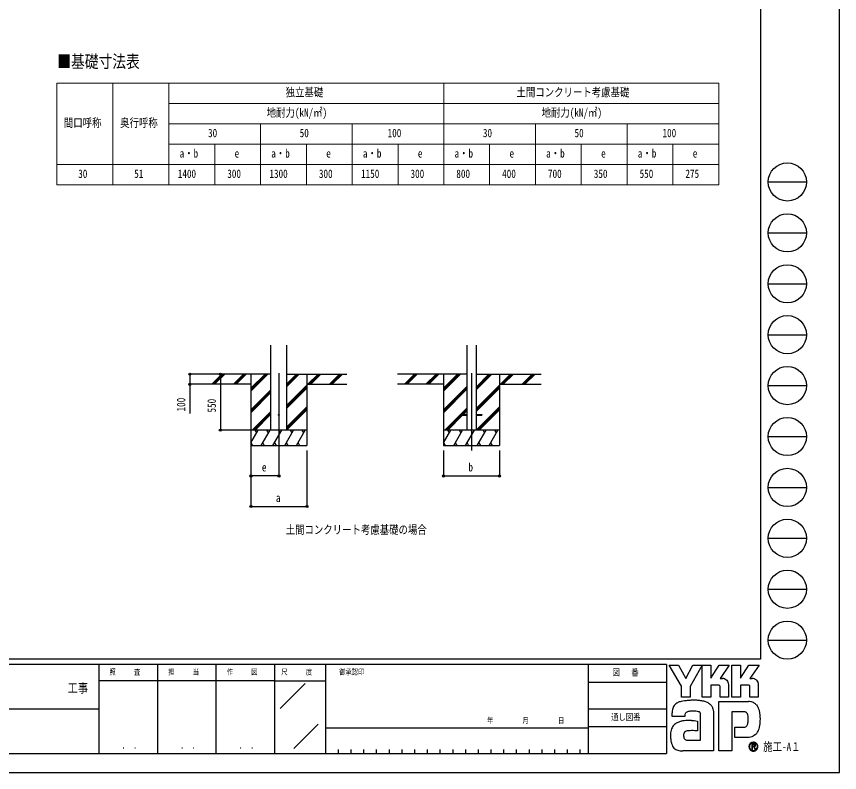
# Model space of a CAD drawing. Units: millimetres, scale not verified. Extents: x -10512 to 10512, y -7425 to 7425.
# Drawn here: x 2428 to 10512, y -7425 to 0 of the extents above; entities that cross this region are included whole.
import ezdxf
from ezdxf.enums import TextEntityAlignment as Align

# ---------------------------------------------------------------- set-up
doc = ezdxf.new("R2010")
doc.units = ezdxf.units.MM
doc.header["$LTSCALE"] = 40
doc.layers.add('0-1_TABLE1', color=7, linetype='Continuous', lineweight=18)
for name, color, linetype in [('0-2_USER1', 3, 'Continuous'), ('0-3_YKK_12', 2, 'Continuous'), ('0-4_YKK_13', 4, 'Continuous'), ('0-5_YKK_A1', 4, 'Continuous'), ('0-6_YKK_D', 6, 'Continuous'), ('0-7_YKK_ZWAK', 7, 'Continuous')]:
    doc.layers.add(name, color=color, linetype=linetype)
doc.styles.add('ＭＳ ゴシック', font='')
doc.styles.get('ＭＳ ゴシック').set_extended_font_data('MS Gothic')

msp = doc.modelspace()

# ---------------------------------------------------------------- linework, layer by layer
at = {"layer": '0-1_TABLE1'}
for p, q in [((2825.55, -654.08), (9325.55, -654.08)), ((2825.55, -654.08), (2825.55, -1654.08)), ((3375.55, -654.08), (3375.55, -1654.08)), ((3925.55, -654.08), (3925.55, -1654.08)), ((6625.55, -654.08), (6625.55, -1654.08)), ((3925.55, -854.08), (9325.55, -854.08)), ((3925.55, -1054.08), (9325.55, -1054.08)), ((4825.55, -1054.08), (4825.55, -1654.08)), ((5725.55, -1054.08), (5725.55, -1654.08)), ((7525.55, -1054.08), (7525.55, -1654.08)), ((3925.55, -1254.08), (9325.55, -1254.08)), ((4375.55, -1254.08), (4375.55, -1654.08)), ((5275.55, -1254.08), (5275.55, -1654.08)), ((6175.55, -1254.08), (6175.55, -1654.08)), ((7075.55, -1254.08), (7075.55, -1654.08)), ((7975.55, -1254.08), (7975.55, -1654.08)), ((8875.55, -1254.08), (8875.55, -1654.08)), ((2825.55, -1454.08), (9325.55, -1454.08)), ((2825.55, -1654.08), (9325.55, -1654.08))]:
    msp.add_line(p, q, dxfattribs=at)
for points in [[(9325.55, -654.08), (9325.55, -1254.08), (9325.55, -1654.08)], [(8425.55, -1054.08), (8425.55, -1454.08), (8425.55, -1654.08)]]:
    msp.add_lwpolyline(points, dxfattribs=at)
at = {"layer": '0-3_YKK_12'}
for p, q in [((5005.76, -3503.29), (5005.76, -4262.5)), ((6897.33, -3503.29), (6897.33, -4262.5))]:
    msp.add_line(p, q, dxfattribs=at)
at = {"layer": '0-4_YKK_13'}
for p, q in [((6797.33, -3908), (6797.33, -3917)), ((6797.33, -3908), (6852.13, -3908)), ((6797.33, -3917), (6852.13, -3917)), ((6942.53, -3908), (6997.33, -3908)), ((6942.53, -3917), (6997.33, -3917)), ((6997.33, -3908), (6997.33, -3917))]:
    msp.add_line(p, q, dxfattribs=at)
msp.add_circle((5005.76, -3912.5), 5, dxfattribs=at)
at = {"layer": '0-5_YKK_A1'}
for p, q in [((4928.01, -4062.5), (4928.01, -3227.15)), ((5083.51, -4062.5), (5083.51, -3227.15)), ((6852.13, -3227.15), (6852.13, -4062.5)), ((6942.53, -3227.15), (6942.53, -4062.5)), ((4928.01, -3512.5), (4279.81, -3512.5)), ((4346.5, -3611.1), (4445.1, -3512.5)), ((4359.24, -3612.5), (4459.24, -3512.5)), ((4373.38, -3612.5), (4473.38, -3512.5)), ((4558.63, -3611.1), (4657.23, -3512.5)), ((4571.37, -3612.5), (4671.37, -3512.5)), ((4585.51, -3612.5), (4685.51, -3512.5)), ((4730.76, -3512.5), (4730.76, -4212.5)), ((4730.76, -3679.38), (4897.65, -3512.5)), ((4730.76, -3665.24), (4883.5, -3512.5)), ((4730.76, -3651.1), (4869.36, -3512.5)), ((5083.51, -3635), (5206.01, -3512.5)), ((5083.51, -3620.86), (5191.87, -3512.5)), ((5083.51, -3606.71), (5177.73, -3512.5)), ((5083.51, -3512.5), (5671.38, -3512.5)), ((5280.76, -3512.5), (5280.76, -4212.5)), ((5289.86, -3612.5), (5389.86, -3512.5)), ((5304, -3612.5), (5404, -3512.5)), ((5318.15, -3612.5), (5418.15, -3512.5)), ((5501.99, -3612.5), (5601.99, -3512.5)), ((5516.14, -3612.5), (5616.14, -3512.5)), ((5530.28, -3612.5), (5630.28, -3512.5)), ((6852.13, -3512.5), (6171.38, -3512.5)), ((6238.07, -3611.1), (6336.67, -3512.5)), ((6250.81, -3612.5), (6350.81, -3512.5)), ((6264.95, -3612.5), (6364.95, -3512.5)), ((6450.2, -3611.1), (6548.8, -3512.5)), ((6462.94, -3612.5), (6562.94, -3512.5)), ((6477.08, -3612.5), (6577.08, -3512.5)), ((6622.33, -3512.5), (6622.33, -4212.5)), ((6622.33, -3679.38), (6789.22, -3512.5)), ((6622.33, -3665.24), (6775.07, -3512.5)), ((6622.33, -3651.1), (6760.93, -3512.5)), ((6942.53, -3667.55), (7097.58, -3512.5)), ((6942.53, -3653.41), (7083.44, -3512.5)), ((6942.53, -3639.26), (7069.3, -3512.5)), ((6942.53, -3512.5), (7580.54, -3512.5)), ((7172.33, -3512.5), (7172.33, -4212.5)), ((7181.43, -3612.5), (7281.43, -3512.5)), ((7195.57, -3612.5), (7295.57, -3512.5)), ((7209.72, -3612.5), (7309.72, -3512.5)), ((7393.56, -3612.5), (7493.56, -3512.5)), ((7407.71, -3612.5), (7507.71, -3512.5)), ((7421.85, -3612.5), (7521.85, -3512.5)), ((4730.76, -3612.5), (4279.81, -3612.5)), ((5083.51, -3818.84), (5280.76, -3621.6)), ((5083.51, -3832.99), (5280.76, -3635.74)), ((5280.76, -3612.5), (5671.38, -3612.5)), ((6622.33, -3612.5), (6171.38, -3612.5)), ((6622.33, -3863.23), (6852.13, -3633.43)), ((6942.53, -3851.39), (7172.33, -3621.6)), ((6942.53, -3865.54), (7172.33, -3635.74)), ((7172.33, -3612.5), (7580.54, -3612.5)), ((4730.76, -3863.23), (4928.01, -3665.98)), ((4730.76, -3877.37), (4928.01, -3680.12)), ((4730.76, -3891.51), (4928.01, -3694.26)), ((5083.51, -3847.13), (5280.76, -3649.88)), ((6622.33, -3877.37), (6852.13, -3647.57)), ((6622.33, -3891.51), (6852.13, -3661.71)), ((6942.53, -3879.68), (7172.33, -3649.88)), ((4743.62, -4062.5), (4928.01, -3878.11)), ((5083.51, -4030.97), (5280.76, -3833.73)), ((5083.51, -4045.12), (5280.76, -3847.87)), ((5083.51, -4059.26), (5280.76, -3862.01)), ((6635.19, -4062.5), (6852.13, -3845.56)), ((6803.84, -3908), (6852.13, -3859.7)), ((6817.98, -3908), (6852.13, -3873.84)), ((6943.56, -4062.5), (7172.33, -3833.73)), ((6957.7, -4062.5), (7172.33, -3847.87)), ((6971.84, -4062.5), (7172.33, -3862.01)), ((4757.76, -4062.5), (4928.01, -3892.25)), ((4771.91, -4062.5), (4928.01, -3906.39)), ((6649.34, -4062.5), (6797.33, -3914.5)), ((6663.48, -4062.5), (6808.98, -3917)), ((5280.76, -4062.5), (4730.76, -4062.5)), ((4730.76, -4187.95), (4803.19, -4062.5)), ((4788.19, -4088.48), (4773.19, -4062.5)), ((4832.06, -4212.5), (4918.66, -4062.5)), ((4903.66, -4088.48), (4888.66, -4062.5)), ((4947.53, -4212.5), (5034.13, -4062.5)), ((5019.13, -4088.48), (5004.13, -4062.5)), ((5063, -4212.5), (5149.6, -4062.5)), ((5134.6, -4088.48), (5119.6, -4062.5)), ((5178.47, -4212.5), (5265.07, -4062.5)), ((5250.07, -4088.48), (5235.07, -4062.5)), ((7172.33, -4062.5), (6622.33, -4062.5)), ((6622.33, -4187.95), (6694.76, -4062.5)), ((6679.76, -4088.48), (6664.76, -4062.5)), ((6723.63, -4212.5), (6810.23, -4062.5)), ((6795.23, -4088.48), (6780.23, -4062.5)), ((6839.1, -4212.5), (6925.7, -4062.5)), ((6910.7, -4088.48), (6895.7, -4062.5)), ((6954.57, -4212.5), (7041.17, -4062.5)), ((7026.17, -4088.48), (7011.17, -4062.5)), ((7070.04, -4212.5), (7156.64, -4062.5)), ((7141.64, -4088.48), (7126.64, -4062.5)), ((4731.59, -4186.52), (4746.59, -4212.5)), ((4847.06, -4186.52), (4862.06, -4212.5)), ((4962.53, -4186.52), (4977.53, -4212.5)), ((5078, -4186.52), (5093, -4212.5)), ((5193.47, -4186.52), (5208.47, -4212.5)), ((6623.16, -4186.52), (6638.16, -4212.5)), ((6738.63, -4186.52), (6753.63, -4212.5)), ((6854.1, -4186.52), (6869.1, -4212.5)), ((6969.57, -4186.52), (6984.57, -4212.5)), ((7085.04, -4186.52), (7100.04, -4212.5)), ((4730.76, -4212.5), (5280.76, -4212.5)), ((6622.33, -4212.5), (7172.33, -4212.5))]:
    msp.add_line(p, q, dxfattribs=at)
at = {"layer": '0-6_YKK_D'}
for p, q in [((4278.81, -3512.5), (4129.76, -3512.5)), ((4430.76, -3512.5), (4430.76, -4062.5)), ((4278.81, -3612.5), (4129.76, -3612.5)), ((4729.76, -4062.5), (4429.76, -4062.5)), ((4730.76, -4213.5), (4730.76, -4513.5)), ((4730.76, -4262.5), (4730.76, -4813.5)), ((5005.76, -4263.5), (5005.76, -4513.5)), ((5280.76, -4262.5), (5280.76, -4813.5)), ((6622.33, -4262.5), (6622.33, -4513.5)), ((7172.33, -4262.5), (7172.33, -4513.5)), ((5005.76, -4512.5), (4730.76, -4512.5)), ((6622.33, -4512.5), (7172.33, -4512.5)), ((4730.76, -4812.5), (5280.76, -4812.5))]:
    msp.add_line(p, q, dxfattribs=at)
msp.add_lwpolyline([(4130.76, -3512.5), (4130.76, -3612.5), (4130.76, -3899)], dxfattribs=at)
for centre in [(4130.76, -3512.5), (4430.76, -3512.5), (4130.76, -3612.5), (4430.76, -4062.5), (4730.76, -4512.5), (5005.76, -4512.5), (6622.33, -4512.5), (7172.33, -4512.5), (4730.76, -4812.5), (5280.76, -4812.5)]:
    msp.add_circle(centre, 10.62, dxfattribs=at)
at = {"layer": '0-7_YKK_ZWAK'}
for p, q in [((9737.55, 6937.5), (9737.55, -6312.5)), ((9812.55, -1625), (10187.55, -1625)), ((9812.55, -2125), (10187.55, -2125)), ((9812.55, -2625), (10187.55, -2625)), ((9812.55, -3125), (10187.55, -3125)), ((9812.55, -3625), (10187.55, -3625)), ((9812.55, -4125), (10187.55, -4125)), ((9812.55, -4625), (10187.55, -4625)), ((9812.55, -5125), (10187.55, -5125)), ((9812.55, -5625), (10187.55, -5625)), ((9812.55, -6125), (10187.55, -6125)), ((9737.55, -6312.5), (-9762.45, -6312.5)), ((3237.55, -6362.5), (-12.45, -6362.5)), ((3812.55, -6362.5), (3812.55, -7237.5)), ((4387.55, -6362.5), (4387.55, -7237.5)), ((4962.55, -6362.5), (4962.55, -7237.5)), ((5462.55, -6362.5), (4962.55, -6362.5)), ((8043.8, -6362.5), (5462.55, -6362.5)), ((5462.55, -6362.5), (5462.55, -7237.5)), ((8043.8, -6362.5), (8043.8, -7237.5)), ((8812.55, -6362.5), (8043.8, -6362.5)), ((8812.55, -6362.5), (8812.55, -7237.5)), ((4962.55, -6525), (3237.55, -6525)), ((4962.55, -6525), (5462.55, -6525)), ((8043.8, -6537.5), (8812.55, -6537.5)), ((5017.76, -6795.73), (5262.59, -6550.9)), ((-12.45, -6800), (3237.55, -6800)), ((8043.8, -6800), (8812.55, -6800)), ((5151.68, -7189.97), (5392.23, -6949.42)), ((5462.55, -6987.5), (8043.8, -6987.5)), ((8812.55, -6975), (8043.8, -6975)), ((-12.45, -7237.5), (3237.55, -7237.5)), ((3237.55, -7237.5), (4962.55, -7237.5)), ((4962.55, -7237.5), (5462.55, -7237.5)), ((5462.55, -7237.5), (8043.8, -7237.5)), ((5587.55, -7200), (5587.55, -7237.5)), ((5712.55, -7200), (5712.55, -7237.5)), ((5837.55, -7200), (5837.55, -7237.5)), ((5962.55, -7200), (5962.55, -7237.5)), ((6087.55, -7200), (6087.55, -7237.5)), ((6212.55, -7200), (6212.55, -7237.5)), ((6337.55, -7200), (6337.55, -7237.5)), ((6462.55, -7200), (6462.55, -7237.5)), ((6587.55, -7200), (6587.55, -7237.5)), ((6712.55, -7200), (6712.55, -7237.5)), ((6837.55, -7200), (6837.55, -7237.5)), ((6962.55, -7200), (6962.55, -7237.5)), ((7087.55, -7200), (7087.55, -7237.5)), ((7212.55, -7200), (7212.55, -7237.5)), ((7337.55, -7200), (7337.55, -7237.5)), ((7462.55, -7200), (7462.55, -7237.5)), ((7587.55, -7200), (7587.55, -7237.5)), ((7712.55, -7200), (7712.55, -7237.5)), ((7837.55, -7200), (7837.55, -7237.5)), ((7962.55, -7200), (7962.55, -7237.5)), ((8043.8, -7237.5), (8812.55, -7237.5)), ((9666.68, -7209.95), (9666.68, -7209.95))]:
    msp.add_line(p, q, dxfattribs=at)
for points in [[(-10512.5, -7425), (10512.5, -7425), (10512.5, 7425), (-10512.5, 7425)], [(8840.05, -6370), (8932.08, -6370), (9001.18, -6500.25), (9070.1, -6370), (9162.19, -6370), (9044.18, -6579.98), (9044.18, -6685.33), (8960.24, -6685.33), (8960.24, -6577.14)]]:
    msp.add_lwpolyline(points, close=True, dxfattribs=at)
for points in [[(4962.55, -6362.5), (3237.55, -6362.5), (3237.55, -7237.5)], [(9326.37, -6566.52), (9246.92, -6566.52), (9246.92, -6685.24), (9162.29, -6685.24), (9162.29, -6370), (9246.92, -6370), (9246.92, -6498.96), (9330.17, -6370), (9429.6, -6370), (9340.4, -6500.53), (9343.56, -6500.53), (9347.05, -6500.53), (9350.63, -6500.53), (9354.08, -6500.53), (9357.16, -6500.53), (9359.65, -6500.53), (9361.31, -6500.53), (9361.92, -6500.53)], [(9618.78, -6566.52), (9539.42, -6566.52), (9539.42, -6685.33), (9454.74, -6685.33), (9454.74, -6370), (9539.42, -6370), (9539.42, -6498.96), (9622.58, -6370), (9722.01, -6370), (9632.81, -6500.53), (9636, -6500.53), (9639.51, -6500.53), (9643.09, -6500.53), (9646.53, -6500.53), (9649.6, -6500.53), (9652.08, -6500.53), (9653.73, -6500.53), (9654.33, -6500.53)], [(9386.26, -6505.53), (9396.37, -6511.31), (9404.93, -6518.83), (9411.81, -6527.8), (9416.89, -6537.87), (9420.03, -6548.74), (9421.1, -6560.09), (9421.1, -6685.55), (9338.53, -6685.55), (9338.53, -6578.52)], [(9678.7, -6505.53), (9688.84, -6511.31), (9697.44, -6518.83), (9704.35, -6527.8), (9709.46, -6537.87), (9712.62, -6548.74), (9713.7, -6560.09), (9713.7, -6685.33), (9630.93, -6685.33), (9630.93, -6578.52)], [(9572.17, -6828.77), (9452.98, -6828.77), (9452.98, -7212.5), (9328.08, -7212.5), (9328.08, -6726.98), (9618.38, -6726.98)], [(9696.78, -6761.28), (9704.93, -6771.56), (9711.03, -6781.52), (9715.29, -6790.54)], [(9011.99, -6830.78), (9006.18, -6834.05), (9001.65, -6838.04), (8998.22, -6842.71), (8995.73, -6847.99), (8994.01, -6853.83), (8992.9, -6860.17), (8992.23, -6866.97), (8991.82, -6874.17), (8866.86, -6874.47), (8867.23, -6857.38), (8867.92, -6838.18)], [(9269.27, -6797.91), (9272.82, -6812.25), (9274.83, -6827.61), (9275.46, -6843.97), (9275.46, -7212.5), (8973.88, -7212.5)], [(9059.87, -6913.82), (9083.52, -6915.38), (9102.11, -6917.46), (9114.28, -6919.42), (9118.63, -6920.58), (9118.63, -7016.18), (9104.81, -7014.72), (9089.64, -7013.9), (9074.12, -7013.58), (9059.22, -7013.63), (9045.92, -7013.91), (9035.21, -7014.27), (9028.06, -7014.59), (9025.46, -7014.73), (9014.66, -7016.71), (9005.34, -7019.8), (8997.51, -7024.03), (8991.17, -7029.42), (8986.32, -7035.99), (8982.96, -7043.76), (8981.09, -7052.75), (8980.71, -7062.98), (8981.91, -7074.22), (8984.29, -7083.52), (8987.73, -7091.04), (8992.07, -7096.97), (8997.15, -7101.49), (9002.83, -7104.76), (9008.97, -7106.98), (9015.4, -7108.31), (9148.16, -7108.31), (9148.16, -6862.68), (9148.19, -6857.81), (9147.94, -6853.05), (9147.32, -6848.47), (9146.25, -6844.12), (9144.66, -6840.06), (9142.46, -6836.37), (9139.59, -6833.1), (9135.97, -6830.31)], [(9135.97, -6830.31), (9128.18, -6827.25), (9115.73, -6824.67), (9099.85, -6822.75), (9081.77, -6821.74), (9062.71, -6821.82), (9043.91, -6823.21)], [(9614.57, -6902.49), (9614.41, -6886.58), (9613.65, -6872.24), (9611.86, -6859.66), (9608.59, -6848.98)], [(9686.41, -7052.43), (9674.87, -7061.39), (9662.86, -7068.44), (9650.46, -7073.7), (9637.75, -7077.3), (9624.84, -7079.36), (9611.8, -7080.02), (9483.4, -7080.02), (9483.4, -6979.16), (9555.8, -6979.16), (9569.15, -6978.97), (9580.89, -6977.83), (9590.97, -6974.88)], [(9686.52, -7156.49), (9686.45, -7155.03), (9686.27, -7153.62), (9685.97, -7152.26), (9685.55, -7150.97), (9685.01, -7149.75), (9684.35, -7148.59), (9683.58, -7147.52), (9682.7, -7146.53), (9681.54, -7145.51), (9680.26, -7144.62), (9678.85, -7143.86), (9677.33, -7143.23), (9675.7, -7142.74), (9673.96, -7142.39), (9672.12, -7142.18), (9670.19, -7142.11), (9651.25, -7142.11), (9651.25, -7197.85), (9656.97, -7197.85), (9656.97, -7147.79), (9670.19, -7147.79), (9671.56, -7147.84), (9672.84, -7147.97), (9674.04, -7148.19), (9675.16, -7148.5), (9676.18, -7148.89), (9677.11, -7149.36), (9677.94, -7149.92), (9678.66, -7150.56)], [(9680.9, -7156.49), (9680.55, -7159.17), (9679.59, -7161.28), (9678.15, -7162.89), (9676.37, -7164.06), (9674.36, -7164.86), (9672.26, -7165.35), (9670.21, -7165.6), (9668.32, -7165.67), (9663.36, -7165.67), (9665.86, -7169.92), (9682.23, -7198.04), (9688.78, -7198.04), (9673, -7170.98), (9674.48, -7170.68), (9675.89, -7170.31), (9677.23, -7169.86), (9678.49, -7169.33), (9679.67, -7168.72), (9680.77, -7168.04), (9681.78, -7167.28), (9682.7, -7166.44)]]:
    msp.add_lwpolyline(points, dxfattribs=at)
for centre in [(10000.05, -1625), (10000.05, -2125), (10000.05, -2625), (10000.05, -3125), (10000.05, -3625), (10000.05, -4125), (10000.05, -4625), (10000.05, -5125), (10000.05, -5625), (10000.05, -6125)]:
    msp.add_circle(centre, 187.5, dxfattribs=at)
for centre, radius, start, end in [((9362.04, -6562.97), 62.44, 78.26798, 90.11215), ((9362.93, -6558.43), 57.81, 66.19963, 78.22058), ((9654.45, -6563.08), 62.55, 78.27851, 90.10826), ((9655.31, -6558.7), 58.09, 66.2483, 78.23226), ((9326.81, -6578.23), 11.72, 358.57817, 92.1683), ((9619.27, -6578.18), 11.67, 358.29941, 92.43455), ((8979.01, -6828.22), 108.95, 152.2125, 163.4865), ((8962.34, -6819.6), 90.18, 138.03852, 152.12015), ((8962.33, -6820.02), 90.45, 122.60463, 137.83438), ((8974.29, -6839.36), 113.2, 108.37421, 122.42809), ((8993.23, -6906.73), 183.13, 100.93159, 107.35499), ((9055.13, -7207.04), 489.75, 97.86054, 101.37938), ((9084.19, -7408.95), 693.73, 94.90201, 97.9576), ((9086.17, -7425.11), 710, 91.6169, 94.94971), ((9083.42, -7310.15), 595.01, 87.51794, 91.66439), ((9091.15, -7144.44), 429.12, 81.92631, 87.59083), ((9113.97, -6988.08), 271.1, 73.67137, 82.05943), ((9147.82, -6874.79), 152.88, 60.60528, 73.9085), ((9161.67, -6847.16), 122.01, 52.17347, 59.90542), ((9174.06, -6831.12), 101.74, 43.55042, 52.14561), ((9180.89, -6824.52), 92.24, 34.48659, 43.50182), ((9180.94, -6824.38), 92.12, 25.58915, 34.43128), ((9172.74, -6828.22), 101.17, 17.43089, 25.54591), ((9613.64, -6860.53), 133.64, 78.73198, 87.96551), ((9617.56, -6840.49), 113.22, 69.03034, 78.69541), ((9621.21, -6830.75), 102.82, 59.39484, 68.9885), ((9622.9, -6827.78), 99.4, 50.3012, 59.3616), ((9622.28, -6828.48), 100.33, 42.05209, 50.28551), ((9572.73, -6857.03), 157.3, 14.76267, 25.00486), ((9094.51, -6851.15), 226.96, 171.55622, 176.72493), ((9017.6, -6839.67), 149.2, 163.48385, 171.57982), ((9044.98, -6909.07), 84.96, 102.4979, 112.84632), ((9061.41, -6979.98), 157.75, 96.37207, 102.75341), ((9572.85, -6890.03), 61.26, 77.94572, 90.63794), ((9578.18, -6865.04), 35.72, 60.20991, 77.92418), ((9581.63, -6858.55), 28.37, 39.8078, 59.75378), ((9576.78, -6862.26), 34.47, 22.65544, 39.38165), ((9476.25, -6883.32), 257.3, 7.9139, 14.95041), ((9379.89, -6897.34), 354.67, 2.54376, 8.01251), ((8958.69, -7029.07), 101.91, 130.60221, 141.94427), ((8964.69, -7036.28), 111.29, 120.60724, 130.53081), ((8976.54, -7056.43), 134.67, 112.58838, 120.58162), ((8992.48, -7094.75), 176.17, 106.61303, 112.59024), ((9017.56, -7179.03), 264.11, 99.87193, 106.59825), ((9031.61, -7258.18), 344.49, 94.78469, 99.91711), ((9038.45, -7336.93), 423.53, 90.80099, 94.81812), ((9039.49, -7395.56), 482.18, 87.57779, 90.82714), ((9550.12, -6932.85), 62.07, 334.00676, 347.34989), ((9481.24, -6916.9), 132.77, 347.14308, 355.40008), ((9330.51, -6903.94), 284.06, 355.2339, 0.29193), ((9422.87, -6911.98), 311.04, 347.15166, 352.97565), ((9340.42, -6901.25), 394.19, 352.8937, 357.82206), ((9324.66, -6900.24), 409.98, 357.76419, 2.60674), ((9022.45, -7051.74), 170.01, 164.97537, 174.56739), ((8981.14, -7040.72), 127.26, 153.89178, 164.94341), ((8962.32, -7031.67), 106.37, 142.04688, 153.80771), ((9579.3, -6948.57), 28.78, 293.91672, 314.09376), ((9575.37, -6945.11), 34, 314.78099, 333.92928), ((9588.53, -6945.72), 144.93, 318.67367, 325.29112), ((9625.9, -6973.56), 98.37, 326.23251, 339.61931), ((9533.51, -6937.79), 197.44, 339.22498, 347.31457), ((9095.33, -7058.72), 243.22, 174.55588, 182.47272), ((9231.24, -7056.58), 379.12, 181.90948, 187.89042), ((9071.73, -7079.01), 218.04, 187.80471, 196.36971), ((9603.07, -6958.47), 125.59, 311.57033, 318.66243), ((8987.51, -7103.89), 130.22, 196.3102, 208.20993), ((8950.84, -7123.41), 88.68, 208.29777, 223.35561), ((8942.57, -7130.69), 77.67, 223.64205, 239.63663), ((9666.75, -7170.47), 44.1, 90.09157, 179.92363), ((9666.49, -7170.52), 43.83, 179.86065, 225.14399), ((9666.48, -7170.33), 39.22, 134.8007, 180.12175), ((9666.32, -7170.58), 39.06, 179.75513, 225.29722), ((9666.59, -7170.11), 39.14, 89.86602, 135.149), ((9666.75, -7170.39), 44.02, 44.93442, 90.08536), ((9666.76, -7170.41), 39.44, 45.03108, 90.11509), ((9666.62, -7170.35), 39.6, 270.09072, 359.90926), ((9672.52, -7156.26), 8.38, 358.3894, 42.86139), ((9672.69, -7156.89), 13.84, 316.37674, 1.6565), ((9666.79, -7170.42), 39.43, 0.00643, 45.07115), ((9667.1, -7170.25), 43.68, 359.78949, 45.13288), ((9666.99, -7170.6), 43.78, 314.92572, 0.23508), ((8949.43, -7118.2), 91.91, 239.8785, 253.65355), ((8962, -7075.02), 136.89, 253.69102, 263.74909), ((8972.65, -6980.24), 232.26, 263.68487, 270.30455), ((9666.7, -7170.53), 43.98, 224.94536, 269.98445), ((9666.61, -7170.94), 39.01, 224.62822, 270.10973), ((9666.69, -7170.31), 44.2, 269.98802, 314.93777)]:
    msp.add_arc(centre, radius, start, end, dxfattribs=at)

# ---------------------------------------------------------------- texts
at = {"layer": '0-1_TABLE1', "style": 'ＭＳ ゴシック', "width": 0.8}
for s, p in [('独立基礎', (5071.55, -810.33)), ('土間コンクリート考慮基礎', (7339.55, -810.33)), ('地耐力(kN/㎡)', (4885.55, -1010.33)), ('地耐力(kN/㎡)', (7585.55, -1010.33)), ('間口呼称', (2893.55, -1110.33)), ('奥行呼称', (3446.55, -1110.33)), ('30', (4309.55, -1210.33)), ('50', (5209.55, -1210.33)), ('100', (6073.55, -1210.33)), ('30', (7009.55, -1210.33)), ('50', (7909.55, -1210.33)), ('100', (8773.55, -1210.33)), ('a・b', (4030.55, -1410.33)), ('e', (4570.55, -1410.33)), ('a・b', (4930.55, -1410.33)), ('e', (5470.55, -1410.33)), ('a・b', (5830.55, -1410.33)), ('e', (6370.55, -1410.33)), ('a・b', (6730.55, -1410.33)), ('e', (7270.55, -1410.33)), ('a・b', (7630.55, -1410.33)), ('e', (8170.55, -1410.33)), ('a・b', (8530.55, -1410.33)), ('e', (9070.55, -1410.33)), ('30', (3034.55, -1610.33)), ('51', (3584.55, -1610.33)), ('1400', (4012.55, -1610.33)), ('300', (4498.55, -1610.33)), ('1300', (4912.55, -1610.33)), ('300', (5398.55, -1610.33)), ('1150', (5812.55, -1610.33)), ('300', (6298.55, -1610.33)), ('800', (6748.55, -1610.33)), ('400', (7198.55, -1610.33)), ('700', (7648.55, -1610.33)), ('350', (8098.55, -1610.33)), ('550', (8548.55, -1610.33)), ('275', (8998.55, -1610.33))]:
    msp.add_text(s, height=82.48, dxfattribs=at).set_placement(p, align=Align.BOTTOM_LEFT)
at = {"layer": '0-2_USER1', "style": 'ＭＳ ゴシック', "width": 0.8}
for s, height, p in [('■基礎寸法表', 123.8, (2828.63, -540.81)), ('土間コンクリート考慮基礎の場合', 82.48, (5072.24, -5106.5))]:
    msp.add_text(s, height=height, dxfattribs=at).set_placement(p, align=Align.BOTTOM_LEFT)
at = {"layer": '0-6_YKK_D', "style": 'ＭＳ ゴシック', "width": 0.8}
for s, p in [('100', (4110.76, -3879)), ('550', (4410.76, -3889.5))]:
    msp.add_text(s, height=82.48, rotation=90, dxfattribs=at).set_placement(p, align=Align.BOTTOM_LEFT)
for s, p in [('e', (4838.26, -4492.5)), ('b', (6867.33, -4492.5)), ('a', (4975.76, -4792.5))]:
    msp.add_text(s, height=82.48, dxfattribs=at).set_placement(p, align=Align.BOTTOM_LEFT)
at = {"layer": '0-7_YKK_ZWAK', "style": 'ＭＳ ゴシック', "width": 0.8}
for s, height, p in [('照     査', 54.99, (3341.05, -6481.25)), ('担     当', 54.99, (3918.05, -6481.25)), ('作     図', 54.99, (4493.05, -6481.25)), ('尺     度', 54.99, (5028.55, -6481.25)), ('御承認印', 54.99, (5597.85, -6481.25)), ('図\u3000 番', 64.15, (8283.51, -6493.75)), ('工事', 91.64, (2930.83, -6668.66)), ('通し図番', 64.15, (8269.51, -6931.25)), ('年        月        日', 54.99, (7049.77, -6958.04)), ('． ．', 64.79, (3462.5, -7210.88)), ('． ．', 64.79, (4037.5, -7210.88)), ('． ．', 64.79, (4612.5, -7210.88)), ('施工-A１', 82.48, (9762.55, -7237.5))]:
    msp.add_text(s, height=height, dxfattribs=at).set_placement(p, align=Align.BOTTOM_LEFT)

doc.saveas('drawing.dxf')
